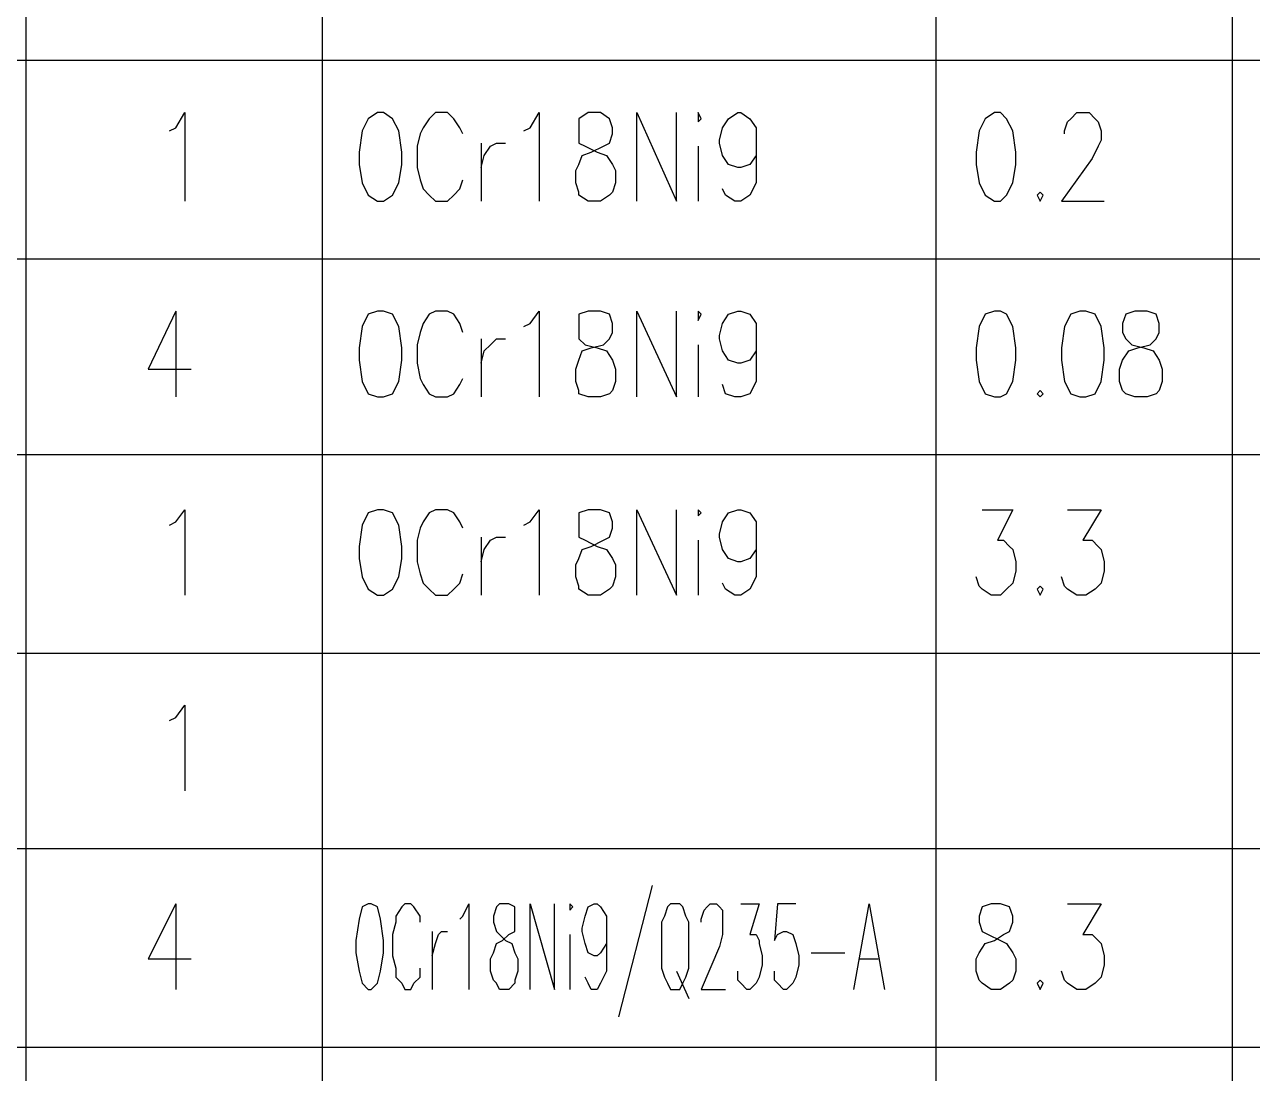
# Model space of a CAD drawing. Extents: x 0.28 to 3.47, y 0.29 to 4.81.
# Drawn here: x 2.947 to 3.215, y 1.7217 to 1.9505 of the extents above; entities that cross this region are included whole.
import ezdxf

# ---------------------------------------------------------------- set-up
doc = ezdxf.new("R2010")
doc.units = 0
doc.header["$MEASUREMENT"] = 0
doc.linetypes.add('AUSGEZOGEN', pattern=[0])
doc.layers.get('0').update_dxf_attribs({"linetype": 'AUSGEZOGEN'})

msp = doc.modelspace()

# ---------------------------------------------------------------- linework, layer by layer
for points in [[(2.94733, 1.94267), (2.94733, 1.986)], [(3.012, 1.94267), (3.012, 1.986)], [(3.146, 1.94267), (3.146, 1.986)], [(3.21067, 1.94267), (3.21067, 1.986)], [(3.42067, 1.94267), (2.45267, 1.94267)], [(2.94733, 1.89933), (2.94733, 1.94267)], [(3.012, 1.89933), (3.012, 1.94267)], [(3.146, 1.89933), (3.146, 1.94267)], [(3.21067, 1.89933), (3.21067, 1.94267)], [(2.97867, 1.92733), (2.98, 1.928), (2.98, 1.928), (2.982, 1.93133), (2.982, 1.93133), (2.982, 1.912)], [(3.024, 1.93133), (3.022, 1.93), (3.022, 1.93), (3.02067, 1.92733), (3.02067, 1.92733), (3.02, 1.92267), (3.02, 1.92267), (3.02, 1.92), (3.02, 1.92), (3.02067, 1.916), (3.02067, 1.916), (3.022, 1.91333), (3.022, 1.91333), (3.024, 1.912), (3.024, 1.912), (3.02533, 1.912), (3.02533, 1.912), (3.02733, 1.91333), (3.02733, 1.91333), (3.02867, 1.916), (3.02867, 1.916), (3.02933, 1.92), (3.02933, 1.92), (3.02933, 1.92267), (3.02933, 1.92267), (3.02867, 1.92733), (3.02867, 1.92733), (3.02733, 1.93), (3.02733, 1.93), (3.02533, 1.93133), (3.02533, 1.93133), (3.024, 1.93133), (3.024, 1.93133)], [(3.04267, 1.92667), (3.042, 1.928), (3.042, 1.928), (3.04067, 1.93), (3.04067, 1.93), (3.03933, 1.93133), (3.03933, 1.93133), (3.03667, 1.93133), (3.03667, 1.93133), (3.03533, 1.93), (3.03533, 1.93), (3.034, 1.928), (3.034, 1.928), (3.03333, 1.92667), (3.03333, 1.92667), (3.03267, 1.924), (3.03267, 1.924), (3.03267, 1.91933), (3.03267, 1.91933), (3.03333, 1.91667), (3.03333, 1.91667), (3.034, 1.91467), (3.034, 1.91467), (3.03533, 1.91333), (3.03533, 1.91333), (3.03667, 1.912), (3.03667, 1.912), (3.03933, 1.912), (3.03933, 1.912), (3.04067, 1.91333), (3.04067, 1.91333), (3.042, 1.91467), (3.042, 1.91467), (3.04267, 1.91667)], [(3.056, 1.92733), (3.05733, 1.928), (3.05733, 1.928), (3.05933, 1.93133), (3.05933, 1.93133), (3.05933, 1.912)], [(3.07, 1.93133), (3.068, 1.93), (3.068, 1.93), (3.068, 1.92467), (3.068, 1.92467), (3.06933, 1.924), (3.06933, 1.924), (3.072, 1.92267), (3.072, 1.92267), (3.074, 1.922), (3.074, 1.922), (3.07533, 1.92), (3.07533, 1.92), (3.076, 1.91867), (3.076, 1.91867), (3.076, 1.916), (3.076, 1.916), (3.07533, 1.914), (3.07533, 1.914), (3.07467, 1.91333), (3.07467, 1.91333), (3.07267, 1.912), (3.07267, 1.912), (3.07, 1.912), (3.07, 1.912), (3.068, 1.91333), (3.068, 1.91333), (3.068, 1.914), (3.068, 1.914), (3.06733, 1.916), (3.06733, 1.916), (3.06733, 1.91867), (3.06733, 1.91867), (3.068, 1.92), (3.068, 1.92), (3.06867, 1.922), (3.06867, 1.922), (3.07067, 1.92267), (3.07067, 1.92267), (3.07333, 1.924), (3.07333, 1.924), (3.07467, 1.92467), (3.07467, 1.92467), (3.07533, 1.92667), (3.07533, 1.92667), (3.07533, 1.928), (3.07533, 1.928), (3.07467, 1.93), (3.07467, 1.93), (3.07267, 1.93133), (3.07267, 1.93133), (3.07, 1.93133), (3.07, 1.93133)], [(3.08067, 1.912), (3.08067, 1.93133), (3.08067, 1.93133), (3.08933, 1.912), (3.08933, 1.912), (3.08933, 1.93133)], [(3.094, 1.93), (3.094, 1.92933), (3.094, 1.92933), (3.09467, 1.93), (3.09467, 1.93), (3.094, 1.93133), (3.094, 1.93133), (3.094, 1.93), (3.094, 1.93)], [(3.10667, 1.92467), (3.10667, 1.922), (3.10667, 1.922), (3.10533, 1.92), (3.10533, 1.92), (3.10333, 1.91933), (3.10333, 1.91933), (3.10267, 1.91933), (3.10267, 1.91933), (3.10067, 1.92), (3.10067, 1.92), (3.09933, 1.922), (3.09933, 1.922), (3.09867, 1.92467), (3.09867, 1.92467), (3.09867, 1.92533), (3.09867, 1.92533), (3.09933, 1.928), (3.09933, 1.928), (3.10067, 1.93), (3.10067, 1.93), (3.10267, 1.93133), (3.10267, 1.93133), (3.10333, 1.93133), (3.10333, 1.93133), (3.10533, 1.93), (3.10533, 1.93), (3.10667, 1.928), (3.10667, 1.928), (3.10667, 1.916), (3.10667, 1.916), (3.10533, 1.91333), (3.10533, 1.91333), (3.10333, 1.912), (3.10333, 1.912), (3.102, 1.912), (3.102, 1.912), (3.1, 1.91333), (3.1, 1.91333), (3.09933, 1.91467)], [(3.15867, 1.93133), (3.15667, 1.93), (3.15667, 1.93), (3.15533, 1.92733), (3.15533, 1.92733), (3.15467, 1.92267), (3.15467, 1.92267), (3.15467, 1.92), (3.15467, 1.92), (3.15533, 1.916), (3.15533, 1.916), (3.15667, 1.91333), (3.15667, 1.91333), (3.15867, 1.912), (3.15867, 1.912), (3.16, 1.912), (3.16, 1.912), (3.16133, 1.91333), (3.16133, 1.91333), (3.16267, 1.916), (3.16267, 1.916), (3.16333, 1.92), (3.16333, 1.92), (3.16333, 1.92267), (3.16333, 1.92267), (3.16267, 1.92733), (3.16267, 1.92733), (3.16133, 1.93), (3.16133, 1.93), (3.16, 1.93133), (3.16, 1.93133), (3.15867, 1.93133), (3.15867, 1.93133)], [(3.174, 1.92667), (3.174, 1.92733), (3.174, 1.92733), (3.17467, 1.92933), (3.17467, 1.92933), (3.17533, 1.93), (3.17533, 1.93), (3.17667, 1.93133), (3.17667, 1.93133), (3.17933, 1.93133), (3.17933, 1.93133), (3.18067, 1.93), (3.18067, 1.93), (3.18133, 1.92933), (3.18133, 1.92933), (3.182, 1.92733), (3.182, 1.92733), (3.182, 1.92533), (3.182, 1.92533), (3.18133, 1.924), (3.18133, 1.924), (3.18, 1.92133), (3.18, 1.92133), (3.17333, 1.912), (3.17333, 1.912), (3.18267, 1.912)], [(3.04667, 1.92467), (3.04667, 1.912)], [(3.04667, 1.91933), (3.04733, 1.922), (3.04733, 1.922), (3.04867, 1.924), (3.04867, 1.924), (3.05, 1.92467), (3.05, 1.92467), (3.052, 1.92467)], [(3.094, 1.924), (3.094, 1.912)], [(3.16867, 1.914), (3.168, 1.91333), (3.168, 1.91333), (3.16867, 1.912), (3.16867, 1.912), (3.16933, 1.91333), (3.16933, 1.91333), (3.16867, 1.914), (3.16867, 1.914)], [(3.42067, 1.89933), (2.45267, 1.89933)], [(2.94733, 1.85667), (2.94733, 1.89933)], [(3.012, 1.85667), (3.012, 1.89933)], [(3.146, 1.85667), (3.146, 1.89933)], [(3.21067, 1.85667), (3.21067, 1.89933)], [(2.98, 1.888), (2.974, 1.87533), (2.974, 1.87533), (2.98333, 1.87533)], [(2.98, 1.888), (2.98, 1.86933)], [(3.024, 1.888), (3.022, 1.88733), (3.022, 1.88733), (3.02067, 1.88467), (3.02067, 1.88467), (3.02, 1.88), (3.02, 1.88), (3.02, 1.87733), (3.02, 1.87733), (3.02067, 1.87267), (3.02067, 1.87267), (3.022, 1.87), (3.022, 1.87), (3.024, 1.86933), (3.024, 1.86933), (3.02533, 1.86933), (3.02533, 1.86933), (3.02733, 1.87), (3.02733, 1.87), (3.02867, 1.87267), (3.02867, 1.87267), (3.02933, 1.87733), (3.02933, 1.87733), (3.02933, 1.88), (3.02933, 1.88), (3.02867, 1.88467), (3.02867, 1.88467), (3.02733, 1.88733), (3.02733, 1.88733), (3.02533, 1.888), (3.02533, 1.888), (3.024, 1.888), (3.024, 1.888)], [(3.04267, 1.88333), (3.042, 1.88533), (3.042, 1.88533), (3.04067, 1.88733), (3.04067, 1.88733), (3.03933, 1.888), (3.03933, 1.888), (3.03667, 1.888), (3.03667, 1.888), (3.03533, 1.88733), (3.03533, 1.88733), (3.034, 1.88533), (3.034, 1.88533), (3.03333, 1.88333), (3.03333, 1.88333), (3.03267, 1.88067), (3.03267, 1.88067), (3.03267, 1.87667), (3.03267, 1.87667), (3.03333, 1.87333), (3.03333, 1.87333), (3.034, 1.872), (3.034, 1.872), (3.03533, 1.87), (3.03533, 1.87), (3.03667, 1.86933), (3.03667, 1.86933), (3.03933, 1.86933), (3.03933, 1.86933), (3.04067, 1.87), (3.04067, 1.87), (3.042, 1.872), (3.042, 1.872), (3.04267, 1.87333)], [(3.056, 1.88467), (3.05733, 1.88533), (3.05733, 1.88533), (3.05933, 1.888), (3.05933, 1.888), (3.05933, 1.86933)], [(3.07, 1.888), (3.068, 1.88733), (3.068, 1.88733), (3.068, 1.882), (3.068, 1.882), (3.06933, 1.88067), (3.06933, 1.88067), (3.072, 1.88), (3.072, 1.88), (3.074, 1.87933), (3.074, 1.87933), (3.07533, 1.87733), (3.07533, 1.87733), (3.076, 1.87533), (3.076, 1.87533), (3.076, 1.87267), (3.076, 1.87267), (3.07533, 1.87067), (3.07533, 1.87067), (3.07467, 1.87), (3.07467, 1.87), (3.07267, 1.86933), (3.07267, 1.86933), (3.07, 1.86933), (3.07, 1.86933), (3.068, 1.87), (3.068, 1.87), (3.068, 1.87067), (3.068, 1.87067), (3.06733, 1.87267), (3.06733, 1.87267), (3.06733, 1.87533), (3.06733, 1.87533), (3.068, 1.87733), (3.068, 1.87733), (3.06867, 1.87933), (3.06867, 1.87933), (3.07067, 1.88), (3.07067, 1.88), (3.07333, 1.88067), (3.07333, 1.88067), (3.07467, 1.882), (3.07467, 1.882), (3.07533, 1.88333), (3.07533, 1.88333), (3.07533, 1.88533), (3.07533, 1.88533), (3.07467, 1.88733), (3.07467, 1.88733), (3.07267, 1.888), (3.07267, 1.888), (3.07, 1.888), (3.07, 1.888)], [(3.08067, 1.86933), (3.08067, 1.888), (3.08067, 1.888), (3.08933, 1.86933), (3.08933, 1.86933), (3.08933, 1.888)], [(3.094, 1.88733), (3.094, 1.886), (3.094, 1.886), (3.09467, 1.88733), (3.09467, 1.88733), (3.094, 1.888), (3.094, 1.888), (3.094, 1.88733), (3.094, 1.88733)], [(3.10667, 1.882), (3.10667, 1.87933), (3.10667, 1.87933), (3.10533, 1.87733), (3.10533, 1.87733), (3.10333, 1.87667), (3.10333, 1.87667), (3.10267, 1.87667), (3.10267, 1.87667), (3.10067, 1.87733), (3.10067, 1.87733), (3.09933, 1.87933), (3.09933, 1.87933), (3.09867, 1.882), (3.09867, 1.882), (3.09867, 1.88267), (3.09867, 1.88267), (3.09933, 1.88533), (3.09933, 1.88533), (3.10067, 1.88733), (3.10067, 1.88733), (3.10267, 1.888), (3.10267, 1.888), (3.10333, 1.888), (3.10333, 1.888), (3.10533, 1.88733), (3.10533, 1.88733), (3.10667, 1.88533), (3.10667, 1.88533), (3.10667, 1.87267), (3.10667, 1.87267), (3.10533, 1.87), (3.10533, 1.87), (3.10333, 1.86933), (3.10333, 1.86933), (3.102, 1.86933), (3.102, 1.86933), (3.1, 1.87), (3.1, 1.87), (3.09933, 1.872)], [(3.15867, 1.888), (3.15667, 1.88733), (3.15667, 1.88733), (3.15533, 1.88467), (3.15533, 1.88467), (3.15467, 1.88), (3.15467, 1.88), (3.15467, 1.87733), (3.15467, 1.87733), (3.15533, 1.87267), (3.15533, 1.87267), (3.15667, 1.87), (3.15667, 1.87), (3.15867, 1.86933), (3.15867, 1.86933), (3.16, 1.86933), (3.16, 1.86933), (3.16133, 1.87), (3.16133, 1.87), (3.16267, 1.87267), (3.16267, 1.87267), (3.16333, 1.87733), (3.16333, 1.87733), (3.16333, 1.88), (3.16333, 1.88), (3.16267, 1.88467), (3.16267, 1.88467), (3.16133, 1.88733), (3.16133, 1.88733), (3.16, 1.888), (3.16, 1.888), (3.15867, 1.888), (3.15867, 1.888)], [(3.17733, 1.888), (3.17533, 1.88733), (3.17533, 1.88733), (3.174, 1.88467), (3.174, 1.88467), (3.17333, 1.88), (3.17333, 1.88), (3.17333, 1.87733), (3.17333, 1.87733), (3.174, 1.87267), (3.174, 1.87267), (3.17533, 1.87), (3.17533, 1.87), (3.17733, 1.86933), (3.17733, 1.86933), (3.17867, 1.86933), (3.17867, 1.86933), (3.18067, 1.87), (3.18067, 1.87), (3.182, 1.87267), (3.182, 1.87267), (3.18267, 1.87733), (3.18267, 1.87733), (3.18267, 1.88), (3.18267, 1.88), (3.182, 1.88467), (3.182, 1.88467), (3.18067, 1.88733), (3.18067, 1.88733), (3.17867, 1.888), (3.17867, 1.888), (3.17733, 1.888), (3.17733, 1.888)], [(3.18933, 1.888), (3.18733, 1.88733), (3.18733, 1.88733), (3.18667, 1.88533), (3.18667, 1.88533), (3.18667, 1.88333), (3.18667, 1.88333), (3.18733, 1.882), (3.18733, 1.882), (3.18867, 1.88067), (3.18867, 1.88067), (3.19133, 1.88), (3.19133, 1.88), (3.19333, 1.87933), (3.19333, 1.87933), (3.19467, 1.87733), (3.19467, 1.87733), (3.19533, 1.87533), (3.19533, 1.87533), (3.19533, 1.87267), (3.19533, 1.87267), (3.19467, 1.87067), (3.19467, 1.87067), (3.194, 1.87), (3.194, 1.87), (3.192, 1.86933), (3.192, 1.86933), (3.18933, 1.86933), (3.18933, 1.86933), (3.18733, 1.87), (3.18733, 1.87), (3.18667, 1.87067), (3.18667, 1.87067), (3.186, 1.87267), (3.186, 1.87267), (3.186, 1.87533), (3.186, 1.87533), (3.18667, 1.87733), (3.18667, 1.87733), (3.188, 1.87933), (3.188, 1.87933), (3.19, 1.88), (3.19, 1.88), (3.19267, 1.88067), (3.19267, 1.88067), (3.194, 1.882), (3.194, 1.882), (3.19467, 1.88333), (3.19467, 1.88333), (3.19467, 1.88533), (3.19467, 1.88533), (3.194, 1.88733), (3.194, 1.88733), (3.192, 1.888), (3.192, 1.888), (3.18933, 1.888), (3.18933, 1.888)], [(3.04667, 1.882), (3.04667, 1.86933)], [(3.04667, 1.87667), (3.04733, 1.87933), (3.04733, 1.87933), (3.04867, 1.88067), (3.04867, 1.88067), (3.05, 1.882), (3.05, 1.882), (3.052, 1.882)], [(3.094, 1.88067), (3.094, 1.86933)], [(3.16867, 1.87067), (3.168, 1.87), (3.168, 1.87), (3.16867, 1.86933), (3.16867, 1.86933), (3.16933, 1.87), (3.16933, 1.87), (3.16867, 1.87067), (3.16867, 1.87067)], [(3.42067, 1.85667), (2.45267, 1.85667)], [(2.94733, 1.81333), (2.94733, 1.85667)], [(3.012, 1.81333), (3.012, 1.85667)], [(3.146, 1.81333), (3.146, 1.85667)], [(3.21067, 1.81333), (3.21067, 1.85667)], [(2.97867, 1.84133), (2.98, 1.842), (2.98, 1.842), (2.982, 1.84467), (2.982, 1.84467), (2.982, 1.826)], [(3.024, 1.84467), (3.022, 1.844), (3.022, 1.844), (3.02067, 1.84133), (3.02067, 1.84133), (3.02, 1.83667), (3.02, 1.83667), (3.02, 1.834), (3.02, 1.834), (3.02067, 1.83), (3.02067, 1.83), (3.022, 1.82733), (3.022, 1.82733), (3.024, 1.826), (3.024, 1.826), (3.02533, 1.826), (3.02533, 1.826), (3.02733, 1.82733), (3.02733, 1.82733), (3.02867, 1.83), (3.02867, 1.83), (3.02933, 1.834), (3.02933, 1.834), (3.02933, 1.83667), (3.02933, 1.83667), (3.02867, 1.84133), (3.02867, 1.84133), (3.02733, 1.844), (3.02733, 1.844), (3.02533, 1.84467), (3.02533, 1.84467), (3.024, 1.84467), (3.024, 1.84467)], [(3.04267, 1.84067), (3.042, 1.842), (3.042, 1.842), (3.04067, 1.844), (3.04067, 1.844), (3.03933, 1.84467), (3.03933, 1.84467), (3.03667, 1.84467), (3.03667, 1.84467), (3.03533, 1.844), (3.03533, 1.844), (3.034, 1.842), (3.034, 1.842), (3.03333, 1.84067), (3.03333, 1.84067), (3.03267, 1.838), (3.03267, 1.838), (3.03267, 1.83333), (3.03267, 1.83333), (3.03333, 1.83067), (3.03333, 1.83067), (3.034, 1.82867), (3.034, 1.82867), (3.03533, 1.82733), (3.03533, 1.82733), (3.03667, 1.826), (3.03667, 1.826), (3.03933, 1.826), (3.03933, 1.826), (3.04067, 1.82733), (3.04067, 1.82733), (3.042, 1.82867), (3.042, 1.82867), (3.04267, 1.83067)], [(3.056, 1.84133), (3.05733, 1.842), (3.05733, 1.842), (3.05933, 1.84467), (3.05933, 1.84467), (3.05933, 1.826)], [(3.07, 1.84467), (3.068, 1.844), (3.068, 1.844), (3.068, 1.83867), (3.068, 1.83867), (3.06933, 1.838), (3.06933, 1.838), (3.072, 1.83667), (3.072, 1.83667), (3.074, 1.836), (3.074, 1.836), (3.07533, 1.834), (3.07533, 1.834), (3.076, 1.83267), (3.076, 1.83267), (3.076, 1.83), (3.076, 1.83), (3.07533, 1.828), (3.07533, 1.828), (3.07467, 1.82733), (3.07467, 1.82733), (3.07267, 1.826), (3.07267, 1.826), (3.07, 1.826), (3.07, 1.826), (3.068, 1.82733), (3.068, 1.82733), (3.068, 1.828), (3.068, 1.828), (3.06733, 1.83), (3.06733, 1.83), (3.06733, 1.83267), (3.06733, 1.83267), (3.068, 1.834), (3.068, 1.834), (3.06867, 1.836), (3.06867, 1.836), (3.07067, 1.83667), (3.07067, 1.83667), (3.07333, 1.838), (3.07333, 1.838), (3.07467, 1.83867), (3.07467, 1.83867), (3.07533, 1.84067), (3.07533, 1.84067), (3.07533, 1.842), (3.07533, 1.842), (3.07467, 1.844), (3.07467, 1.844), (3.07267, 1.84467), (3.07267, 1.84467), (3.07, 1.84467), (3.07, 1.84467)], [(3.08067, 1.826), (3.08067, 1.84467), (3.08067, 1.84467), (3.08933, 1.826), (3.08933, 1.826), (3.08933, 1.84467)], [(3.094, 1.844), (3.094, 1.84333), (3.094, 1.84333), (3.09467, 1.844), (3.09467, 1.844), (3.094, 1.84467), (3.094, 1.84467), (3.094, 1.844), (3.094, 1.844)], [(3.10667, 1.83867), (3.10667, 1.836), (3.10667, 1.836), (3.10533, 1.834), (3.10533, 1.834), (3.10333, 1.83333), (3.10333, 1.83333), (3.10267, 1.83333), (3.10267, 1.83333), (3.10067, 1.834), (3.10067, 1.834), (3.09933, 1.836), (3.09933, 1.836), (3.09867, 1.83867), (3.09867, 1.83867), (3.09867, 1.83933), (3.09867, 1.83933), (3.09933, 1.842), (3.09933, 1.842), (3.10067, 1.844), (3.10067, 1.844), (3.10267, 1.84467), (3.10267, 1.84467), (3.10333, 1.84467), (3.10333, 1.84467), (3.10533, 1.844), (3.10533, 1.844), (3.10667, 1.842), (3.10667, 1.842), (3.10667, 1.83), (3.10667, 1.83), (3.10533, 1.82733), (3.10533, 1.82733), (3.10333, 1.826), (3.10333, 1.826), (3.102, 1.826), (3.102, 1.826), (3.1, 1.82733), (3.1, 1.82733), (3.09933, 1.82867)], [(3.156, 1.84467), (3.16267, 1.84467), (3.16267, 1.84467), (3.15933, 1.838), (3.15933, 1.838), (3.16067, 1.838), (3.16067, 1.838), (3.162, 1.83667), (3.162, 1.83667), (3.16267, 1.836), (3.16267, 1.836), (3.16333, 1.83333), (3.16333, 1.83333), (3.16333, 1.83133), (3.16333, 1.83133), (3.16267, 1.82867), (3.16267, 1.82867), (3.16133, 1.82733), (3.16133, 1.82733), (3.16, 1.826), (3.16, 1.826), (3.158, 1.826), (3.158, 1.826), (3.156, 1.82733), (3.156, 1.82733), (3.15533, 1.828), (3.15533, 1.828), (3.15467, 1.83)], [(3.17467, 1.84467), (3.182, 1.84467), (3.182, 1.84467), (3.178, 1.838), (3.178, 1.838), (3.18, 1.838), (3.18, 1.838), (3.18133, 1.83667), (3.18133, 1.83667), (3.182, 1.836), (3.182, 1.836), (3.18267, 1.83333), (3.18267, 1.83333), (3.18267, 1.83133), (3.18267, 1.83133), (3.182, 1.82867), (3.182, 1.82867), (3.18067, 1.82733), (3.18067, 1.82733), (3.17867, 1.826), (3.17867, 1.826), (3.17667, 1.826), (3.17667, 1.826), (3.17467, 1.82733), (3.17467, 1.82733), (3.174, 1.828), (3.174, 1.828), (3.17333, 1.83)], [(3.04667, 1.83867), (3.04667, 1.826)], [(3.04667, 1.83333), (3.04733, 1.836), (3.04733, 1.836), (3.04867, 1.838), (3.04867, 1.838), (3.05, 1.83867), (3.05, 1.83867), (3.052, 1.83867)], [(3.094, 1.838), (3.094, 1.826)], [(3.16867, 1.828), (3.168, 1.82733), (3.168, 1.82733), (3.16867, 1.826), (3.16867, 1.826), (3.16933, 1.82733), (3.16933, 1.82733), (3.16867, 1.828), (3.16867, 1.828)], [(3.42067, 1.81333), (2.45267, 1.81333)], [(2.94733, 1.77067), (2.94733, 1.81333)], [(3.012, 1.77067), (3.012, 1.81333)], [(3.146, 1.77067), (3.146, 1.81333)], [(3.21067, 1.77067), (3.21067, 1.81333)], [(2.97867, 1.79867), (2.98, 1.79933), (2.98, 1.79933), (2.982, 1.802), (2.982, 1.802), (2.982, 1.78333)], [(3.42067, 1.77067), (2.45267, 1.77067)], [(2.94733, 1.72733), (2.94733, 1.77067)], [(3.012, 1.72733), (3.012, 1.77067)], [(3.146, 1.72733), (3.146, 1.77067)], [(3.21067, 1.72733), (3.21067, 1.77067)], [(3.084, 1.76267), (3.07667, 1.734)], [(2.98, 1.75867), (2.974, 1.74667), (2.974, 1.74667), (2.98333, 1.74667)], [(2.98, 1.75867), (2.98, 1.74)], [(3.022, 1.75867), (3.02067, 1.758), (3.02067, 1.758), (3.02, 1.75533), (3.02, 1.75533), (3.01933, 1.75067), (3.01933, 1.75067), (3.01933, 1.748), (3.01933, 1.748), (3.02, 1.744), (3.02, 1.744), (3.02067, 1.74133), (3.02067, 1.74133), (3.022, 1.74), (3.022, 1.74), (3.02267, 1.74), (3.02267, 1.74), (3.024, 1.74133), (3.024, 1.74133), (3.02467, 1.744), (3.02467, 1.744), (3.02533, 1.748), (3.02533, 1.748), (3.02533, 1.75067), (3.02533, 1.75067), (3.02467, 1.75533), (3.02467, 1.75533), (3.024, 1.758), (3.024, 1.758), (3.02267, 1.75867), (3.02267, 1.75867), (3.022, 1.75867), (3.022, 1.75867)], [(3.03333, 1.75467), (3.03333, 1.756), (3.03333, 1.756), (3.032, 1.758), (3.032, 1.758), (3.03133, 1.75867), (3.03133, 1.75867), (3.03, 1.75867), (3.03, 1.75867), (3.02933, 1.758), (3.02933, 1.758), (3.028, 1.756), (3.028, 1.756), (3.028, 1.75467), (3.028, 1.75467), (3.02733, 1.752), (3.02733, 1.752), (3.02733, 1.74733), (3.02733, 1.74733), (3.028, 1.74467), (3.028, 1.74467), (3.028, 1.74267), (3.028, 1.74267), (3.02933, 1.74133), (3.02933, 1.74133), (3.03, 1.74), (3.03, 1.74), (3.03133, 1.74), (3.03133, 1.74), (3.032, 1.74133), (3.032, 1.74133), (3.03333, 1.74267), (3.03333, 1.74267), (3.03333, 1.74467)], [(3.042, 1.75533), (3.04267, 1.756), (3.04267, 1.756), (3.044, 1.75867), (3.044, 1.75867), (3.044, 1.74)], [(3.05067, 1.75867), (3.05, 1.758), (3.05, 1.758), (3.04933, 1.756), (3.04933, 1.756), (3.04933, 1.75467), (3.04933, 1.75467), (3.05, 1.75267), (3.05, 1.75267), (3.05067, 1.752), (3.05067, 1.752), (3.052, 1.75067), (3.052, 1.75067), (3.05333, 1.75), (3.05333, 1.75), (3.054, 1.748), (3.054, 1.748), (3.05467, 1.74667), (3.05467, 1.74667), (3.05467, 1.744), (3.05467, 1.744), (3.054, 1.742), (3.054, 1.742), (3.054, 1.74133), (3.054, 1.74133), (3.05267, 1.74), (3.05267, 1.74), (3.05067, 1.74), (3.05067, 1.74), (3.05, 1.74133), (3.05, 1.74133), (3.04933, 1.742), (3.04933, 1.742), (3.04867, 1.744), (3.04867, 1.744), (3.04867, 1.74667), (3.04867, 1.74667), (3.04933, 1.748), (3.04933, 1.748), (3.05, 1.75), (3.05, 1.75), (3.05133, 1.75067), (3.05133, 1.75067), (3.05267, 1.752), (3.05267, 1.752), (3.054, 1.75267), (3.054, 1.75267), (3.054, 1.758), (3.054, 1.758), (3.05267, 1.75867), (3.05267, 1.75867), (3.05067, 1.75867), (3.05067, 1.75867)], [(3.05733, 1.74), (3.05733, 1.75867), (3.05733, 1.75867), (3.06267, 1.74), (3.06267, 1.74), (3.06267, 1.75867)], [(3.066, 1.758), (3.066, 1.75733), (3.066, 1.75733), (3.06667, 1.758), (3.06667, 1.758), (3.066, 1.75867), (3.066, 1.75867), (3.066, 1.758), (3.066, 1.758)], [(3.074, 1.75267), (3.074, 1.75), (3.074, 1.75), (3.07267, 1.748), (3.07267, 1.748), (3.072, 1.74733), (3.072, 1.74733), (3.07133, 1.74733), (3.07133, 1.74733), (3.07, 1.748), (3.07, 1.748), (3.06933, 1.75), (3.06933, 1.75), (3.06867, 1.75267), (3.06867, 1.75267), (3.06867, 1.75333), (3.06867, 1.75333), (3.06933, 1.756), (3.06933, 1.756), (3.07, 1.758), (3.07, 1.758), (3.07133, 1.75867), (3.07133, 1.75867), (3.072, 1.75867), (3.072, 1.75867), (3.07267, 1.758), (3.07267, 1.758), (3.074, 1.756), (3.074, 1.756), (3.074, 1.744), (3.074, 1.744), (3.07267, 1.74133), (3.07267, 1.74133), (3.072, 1.74), (3.072, 1.74), (3.07067, 1.74), (3.07067, 1.74), (3.07, 1.74133), (3.07, 1.74133), (3.06933, 1.74267)], [(3.088, 1.75867), (3.08733, 1.758), (3.08733, 1.758), (3.08667, 1.756), (3.08667, 1.756), (3.086, 1.75467), (3.086, 1.75467), (3.086, 1.74467), (3.086, 1.74467), (3.08667, 1.74267), (3.08667, 1.74267), (3.08733, 1.74133), (3.08733, 1.74133), (3.088, 1.74), (3.088, 1.74), (3.09, 1.74), (3.09, 1.74), (3.09067, 1.74133), (3.09067, 1.74133), (3.09133, 1.74267), (3.09133, 1.74267), (3.092, 1.74467), (3.092, 1.74467), (3.092, 1.75467), (3.092, 1.75467), (3.09133, 1.756), (3.09133, 1.756), (3.09067, 1.758), (3.09067, 1.758), (3.09, 1.75867), (3.09, 1.75867), (3.088, 1.75867), (3.088, 1.75867)], [(3.09467, 1.75467), (3.09467, 1.75533), (3.09467, 1.75533), (3.09533, 1.75733), (3.09533, 1.75733), (3.096, 1.758), (3.096, 1.758), (3.09667, 1.75867), (3.09667, 1.75867), (3.098, 1.75867), (3.098, 1.75867), (3.09867, 1.758), (3.09867, 1.758), (3.09933, 1.75733), (3.09933, 1.75733), (3.09933, 1.752), (3.09933, 1.752), (3.09867, 1.74933), (3.09867, 1.74933), (3.09467, 1.74), (3.09467, 1.74), (3.1, 1.74)], [(3.10333, 1.75867), (3.10733, 1.75867), (3.10733, 1.75867), (3.10533, 1.752), (3.10533, 1.752), (3.10667, 1.752), (3.10667, 1.752), (3.10733, 1.75067), (3.10733, 1.75067), (3.10733, 1.75), (3.10733, 1.75), (3.108, 1.74733), (3.108, 1.74733), (3.108, 1.74533), (3.108, 1.74533), (3.10733, 1.74267), (3.10733, 1.74267), (3.10667, 1.74133), (3.10667, 1.74133), (3.10533, 1.74), (3.10533, 1.74), (3.10467, 1.74), (3.10467, 1.74), (3.10333, 1.74133), (3.10333, 1.74133), (3.10267, 1.742), (3.10267, 1.742), (3.10267, 1.744)], [(3.11533, 1.75867), (3.11133, 1.75867), (3.11133, 1.75867), (3.11067, 1.75067), (3.11067, 1.75067), (3.11133, 1.752), (3.11133, 1.752), (3.11267, 1.75267), (3.11267, 1.75267), (3.11333, 1.75267), (3.11333, 1.75267), (3.11467, 1.752), (3.11467, 1.752), (3.11533, 1.75), (3.11533, 1.75), (3.116, 1.74733), (3.116, 1.74733), (3.116, 1.74533), (3.116, 1.74533), (3.11533, 1.74267), (3.11533, 1.74267), (3.11467, 1.74133), (3.11467, 1.74133), (3.11333, 1.74), (3.11333, 1.74), (3.11267, 1.74), (3.11267, 1.74), (3.11133, 1.74133), (3.11133, 1.74133), (3.11067, 1.742), (3.11067, 1.742), (3.11067, 1.744)], [(3.128, 1.74), (3.13133, 1.75867), (3.13133, 1.75867), (3.13467, 1.74)], [(3.158, 1.75867), (3.156, 1.758), (3.156, 1.758), (3.15533, 1.756), (3.15533, 1.756), (3.15533, 1.75467), (3.15533, 1.75467), (3.156, 1.75267), (3.156, 1.75267), (3.15733, 1.752), (3.15733, 1.752), (3.16, 1.75067), (3.16, 1.75067), (3.16133, 1.75), (3.16133, 1.75), (3.16267, 1.748), (3.16267, 1.748), (3.16333, 1.74667), (3.16333, 1.74667), (3.16333, 1.744), (3.16333, 1.744), (3.16267, 1.742), (3.16267, 1.742), (3.162, 1.74133), (3.162, 1.74133), (3.16, 1.74), (3.16, 1.74), (3.158, 1.74), (3.158, 1.74), (3.156, 1.74133), (3.156, 1.74133), (3.15533, 1.742), (3.15533, 1.742), (3.15467, 1.744), (3.15467, 1.744), (3.15467, 1.74667), (3.15467, 1.74667), (3.15533, 1.748), (3.15533, 1.748), (3.15667, 1.75), (3.15667, 1.75), (3.15867, 1.75067), (3.15867, 1.75067), (3.16067, 1.752), (3.16067, 1.752), (3.162, 1.75267), (3.162, 1.75267), (3.16267, 1.75467), (3.16267, 1.75467), (3.16267, 1.756), (3.16267, 1.756), (3.162, 1.758), (3.162, 1.758), (3.16, 1.75867), (3.16, 1.75867), (3.158, 1.75867), (3.158, 1.75867)], [(3.17467, 1.75867), (3.182, 1.75867), (3.182, 1.75867), (3.178, 1.752), (3.178, 1.752), (3.18, 1.752), (3.18, 1.752), (3.18133, 1.75067), (3.18133, 1.75067), (3.182, 1.75), (3.182, 1.75), (3.18267, 1.74733), (3.18267, 1.74733), (3.18267, 1.74533), (3.18267, 1.74533), (3.182, 1.74267), (3.182, 1.74267), (3.18067, 1.74133), (3.18067, 1.74133), (3.17867, 1.74), (3.17867, 1.74), (3.17667, 1.74), (3.17667, 1.74), (3.17467, 1.74133), (3.17467, 1.74133), (3.174, 1.742), (3.174, 1.742), (3.17333, 1.744)], [(3.036, 1.75267), (3.036, 1.74)], [(3.036, 1.74733), (3.03667, 1.75), (3.03667, 1.75), (3.03733, 1.752), (3.03733, 1.752), (3.038, 1.75267), (3.038, 1.75267), (3.03933, 1.75267)], [(3.066, 1.752), (3.066, 1.74)], [(3.11867, 1.748), (3.126, 1.748)], [(3.12933, 1.74667), (3.13333, 1.74667)], [(3.08933, 1.744), (3.092, 1.738)], [(3.16867, 1.742), (3.168, 1.74133), (3.168, 1.74133), (3.16867, 1.74), (3.16867, 1.74), (3.16933, 1.74133), (3.16933, 1.74133), (3.16867, 1.742), (3.16867, 1.742)], [(3.42067, 1.72733), (2.45267, 1.72733)], [(2.94733, 1.68467), (2.94733, 1.72733)], [(3.012, 1.68467), (3.012, 1.72733)], [(3.146, 1.68467), (3.146, 1.72733)], [(3.21067, 1.68467), (3.21067, 1.72733)]]:
    msp.add_lwpolyline(points)

doc.saveas('drawing.dxf')
